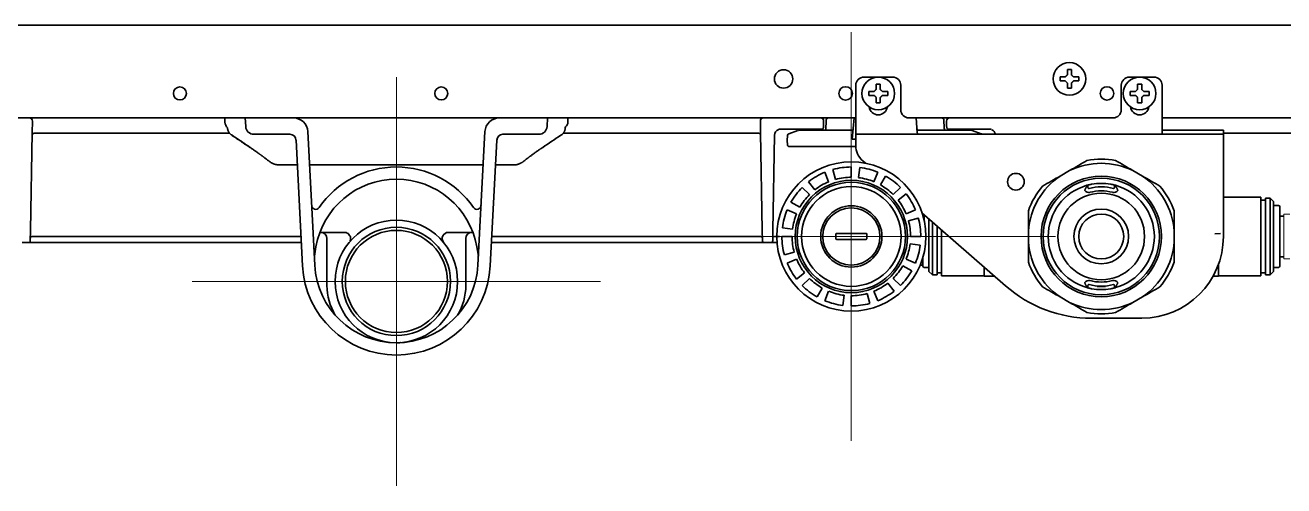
# Model space of a CAD drawing. Extents: x 6336 to 10269, y -393 to 3371.
# Drawn here: x 6621.7 to 6929.9, y 1281 to 1393.7 of the extents above; entities that cross this region are included whole.
import ezdxf

# ---------------------------------------------------------------- set-up
doc = ezdxf.new("R2010")
doc.units = 0
doc.header["$LTSCALE"] = 5
doc.layers.get('0').update_dxf_attribs({"linetype": 'CONTINUOUS', "lineweight": 0})
doc.layers.add('1', color=7, linetype='CONTINUOUS', true_color=0xffffff)

msp = doc.modelspace()

# ---------------------------------------------------------------- linework, layer by layer
at = {"color": 4}
for p, q in [((6823.97, 1392.03), (6823.97, 1292.03)), ((6773.97, 1342.03), (6873.97, 1342.03))]:
    msp.add_line(p, q, dxfattribs=at)
at = {"color": 6}
for p, q in [((6712.57, 1381.03), (6712.57, 1281.03)), ((6662.57, 1331.03), (6762.57, 1331.03))]:
    msp.add_line(p, q, dxfattribs=at)
for p, q in [((6929.87, 1347.53), (6931.37, 1347.53)), ((6929.87, 1347.53), (6929.87, 1336.53)), ((6929.87, 1336.53), (6931.37, 1336.53))]:
    msp.add_line(p, q)
at = {"layer": '1', "color": 7, "linetype": 'Continuous', "lineweight": 35}
for p, q in [((6371.87, 1393.73), (7053.27, 1393.73)), ((6834.07, 1381.03), (6827.07, 1381.03)), ((6876.87, 1382.88), (6877.37, 1382.88)), ((6877.37, 1382.88), (6877.87, 1382.88)), ((6898.07, 1381.03), (6892.07, 1381.03)), ((6825.07, 1379.03), (6825.07, 1369.03)), ((6830.07, 1379.33), (6830.57, 1379.33)), ((6830.57, 1379.33), (6831.07, 1379.33)), ((6836.07, 1373.03), (6836.07, 1379.03)), ((6877.37, 1378.28), (6876.87, 1378.28)), ((6877.87, 1378.28), (6877.37, 1378.28)), ((6890.07, 1379.03), (6890.07, 1373.03)), ((6894.07, 1379.33), (6894.57, 1379.33)), ((6894.57, 1379.33), (6895.07, 1379.33)), ((6900.07, 1369.03), (6900.07, 1379.03)), ((6830.57, 1374.73), (6830.07, 1374.73)), ((6831.07, 1374.73), (6830.57, 1374.73)), ((6894.57, 1374.73), (6894.07, 1374.73)), ((6895.07, 1374.73), (6894.57, 1374.73)), ((6339.57, 1371.03), (6825.07, 1371.03)), ((6623.44, 1370.26), (6623.39, 1367.45)), ((6670.57, 1370.03), (6670.57, 1371.03)), ((6675.57, 1371.03), (6675.68, 1368.92)), ((6749.46, 1368.92), (6749.57, 1371.03)), ((6753.91, 1368.58), (6754, 1368.85)), ((6754.57, 1371.03), (6754.57, 1370.03)), ((6801.7, 1370.26), (6801.75, 1367.45)), ((6817.81, 1370.54), (6817.72, 1368.03)), ((6824.18, 1365.81), (6824.64, 1371.03)), ((6825.07, 1369.03), (6825.07, 1367.03)), ((6888.07, 1371.03), (6838.07, 1371.03)), ((6839.81, 1371.03), (6840.13, 1367.43)), ((6846.71, 1368.51), (6846.63, 1370.54)), ((6900.06, 1371.03), (7085.57, 1371.03)), ((6900.07, 1369.03), (6900.07, 1367.03)), ((6622.97, 1343.46), (6623.39, 1367.45)), ((6623.88, 1367.28), (6626.4, 1367.28)), ((6626.4, 1367.28), (6671.73, 1367.28)), ((6672.32, 1366.78), (6672.32, 1366.79)), ((6677.68, 1367.03), (6680.68, 1367.03)), ((6680.68, 1367.03), (6686.49, 1367.03)), ((6687.99, 1365.6), (6689.6, 1334.82)), ((6690.88, 1367.71), (6692.6, 1334.98)), ((6732.55, 1334.98), (6734.26, 1367.71)), ((6735.54, 1334.82), (6737.15, 1365.6)), ((6738.65, 1367.03), (6744.46, 1367.03)), ((6744.46, 1367.03), (6747.47, 1367.03)), ((6798.75, 1367.28), (6753.41, 1367.28)), ((6801.26, 1367.28), (6798.75, 1367.28)), ((6802.17, 1343.46), (6801.75, 1367.45)), ((6805.18, 1366.8), (6804.77, 1343.46)), ((6806.68, 1368.28), (6812.36, 1368.28)), ((6808.33, 1366.74), (6808.22, 1365.53)), ((6808.31, 1364.48), (6808.22, 1365.53)), ((6808.67, 1367.17), (6810.91, 1367.92)), ((6816.22, 1368.03), (6811.55, 1368.03)), ((6812.36, 1368.28), (6813.95, 1368.28)), ((6813.95, 1368.28), (6816.72, 1368.28)), ((6824.37, 1368.03), (6816.22, 1368.03)), ((6816.27, 1368.03), (6816.28, 1368.28)), ((6824.18, 1365.81), (6825.07, 1365.81)), ((6825.07, 1366.03), (6825.07, 1367.03)), ((6825.07, 1367.03), (6900.07, 1367.03)), ((6825.07, 1364.29), (6825.07, 1366.03)), ((6848.22, 1368.03), (6840.53, 1368.03)), ((6847.73, 1368.28), (6850.5, 1368.28)), ((6848.16, 1368.28), (6848.17, 1368.03)), ((6852.9, 1368.03), (6848.22, 1368.03)), ((6850.5, 1368.28), (6852.09, 1368.28)), ((6852.09, 1368.28), (6857.76, 1368.28)), ((6853.53, 1367.92), (6855.78, 1367.17)), ((6913.07, 1368.03), (6900.07, 1368.03)), ((6913.07, 1367.03), (6900.07, 1367.03)), ((6913.07, 1368.03), (6915.07, 1368.03)), ((6915.07, 1367.03), (6913.07, 1367.03)), ((6915.07, 1367.03), (6915.07, 1368.03)), ((6960.61, 1367.28), (6915.07, 1367.28)), ((6915.07, 1366.03), (6915.07, 1367.03)), ((6915.07, 1366.03), (6915.07, 1342.03)), ((6676.74, 1363.82), (6676.74, 1363.83)), ((6808.81, 1364.03), (6816.22, 1364.03)), ((6816.22, 1364.03), (6825.08, 1364.03)), ((6741.73, 1359.57), (6741.75, 1359.57)), ((6826.78, 1360.53), (6827.46, 1359.94)), ((6817.47, 1357.73), (6818.42, 1355.42)), ((6820.12, 1356), (6819.45, 1358.41)), ((6823.97, 1356.53), (6823.97, 1359.03)), ((6825.76, 1356.42), (6826.07, 1358.9)), ((6830.48, 1357.73), (6829.52, 1355.42)), ((6831.13, 1354.64), (6832.36, 1356.81)), ((6877.41, 1358.15), (6875.09, 1356.82)), ((6895.26, 1356.82), (6892.94, 1358.15)), ((6811.95, 1354.05), (6813.72, 1352.28)), ((6815.06, 1353.46), (6813.52, 1355.44)), ((6835.99, 1354.05), (6834.23, 1352.28)), ((6881.92, 1354.35), (6881.92, 1353.99)), ((6888.42, 1353.99), (6888.42, 1354.35)), ((6811.36, 1349.18), (6809.19, 1350.42)), ((6835.41, 1350.94), (6837.38, 1352.48)), ((6924.27, 1351.68), (6915.07, 1351.68)), ((6924.27, 1351.68), (6924.27, 1332.38)), ((6925.37, 1350.93), (6924.27, 1350.93)), ((6925.37, 1351.43), (6925.37, 1332.63)), ((6926.52, 1351.43), (6925.37, 1351.43)), ((6926.52, 1351.43), (6926.52, 1332.63)), ((6927.37, 1350.58), (6926.52, 1351.43)), ((6927.37, 1350.58), (6927.37, 1333.48)), ((6808.27, 1348.53), (6810.58, 1347.58)), ((6839.68, 1348.53), (6837.37, 1347.58)), ((6841.27, 1347.85), (6861.72, 1329.95)), ((6841.47, 1347.2), (6841.47, 1347.67)), ((6841.77, 1346.05), (6841.77, 1347.41)), ((6928.57, 1349.58), (6927.37, 1349.58)), ((6928.87, 1334.78), (6928.87, 1349.28)), ((6929.87, 1347.03), (6928.87, 1347.03)), ((6809.58, 1343.81), (6807.1, 1344.12)), ((6837.95, 1345.88), (6840.36, 1346.55)), ((6842.97, 1346.36), (6842.97, 1342.03)), ((6843.82, 1345.61), (6843.82, 1342.03)), ((6844.97, 1344.61), (6844.97, 1342.03)), ((6622.93, 1341.02), (6622.97, 1343.46)), ((6623.34, 1342.03), (6689.23, 1342.03)), ((6623.36, 1342.03), (6623.36, 1342.03)), ((6693.84, 1343.03), (6699.84, 1343.03)), ((6695.57, 1341.53), (6695.57, 1330.03)), ((6725.3, 1343.03), (6731.31, 1343.03)), ((6729.57, 1330.03), (6729.57, 1341.53)), ((6801.8, 1342.03), (6735.92, 1342.03)), ((6801.79, 1342.03), (6801.79, 1342.03)), ((6802.21, 1341.02), (6802.17, 1343.46)), ((6804.77, 1343.46), (6804.73, 1341.02)), ((6806.38, 1342.03), (6805.14, 1342.03)), ((6809.47, 1342.03), (6806.97, 1342.03)), ((6820.15, 1342.58), (6820.15, 1342.03)), ((6820.15, 1342.03), (6820.15, 1341.48)), ((6820.44, 1342.78), (6821.4, 1342.78)), ((6821.4, 1341.28), (6820.44, 1341.28)), ((6821.4, 1342.78), (6822.14, 1342.78)), ((6822.14, 1341.28), (6821.4, 1341.28)), ((6825.8, 1342.78), (6822.14, 1342.78)), ((6822.14, 1341.28), (6825.8, 1341.28)), ((6825.8, 1342.78), (6826.54, 1342.78)), ((6826.54, 1341.28), (6825.8, 1341.28)), ((6826.54, 1342.78), (6827.5, 1342.78)), ((6827.5, 1341.28), (6826.54, 1341.28)), ((6827.79, 1342.03), (6827.8, 1342.58)), ((6827.8, 1341.48), (6827.79, 1342.03)), ((6838.47, 1342.03), (6840.97, 1342.03)), ((6842.97, 1342.03), (6842.97, 1333.48)), ((6843.82, 1342.03), (6843.82, 1332.63)), ((6844.97, 1342.03), (6844.97, 1332.63)), ((6846.07, 1343.65), (6846.07, 1342.03)), ((6846.07, 1342.03), (6846.07, 1332.38)), ((6867.32, 1343.36), (6867.32, 1340.69)), ((6903.02, 1340.69), (6903.02, 1343.36)), ((6912.96, 1342.69), (6914.37, 1342.74)), ((6622.43, 1340.53), (6620.91, 1340.53)), ((6624.03, 1340.53), (6622.43, 1340.53)), ((6689.3, 1340.53), (6624.03, 1340.53)), ((6692.88, 1339.5), (6692.48, 1337.25)), ((6732.66, 1337.25), (6732.27, 1339.5)), ((6735.84, 1340.53), (6801.12, 1340.53)), ((6801.12, 1340.53), (6802.71, 1340.53)), ((6802.71, 1340.53), (6804.23, 1340.53)), ((6804.23, 1340.53), (6805.63, 1340.53)), ((6810, 1338.17), (6807.59, 1337.5)), ((6838.36, 1340.24), (6840.84, 1339.93)), ((6808.27, 1335.52), (6810.58, 1336.48)), ((6836.58, 1334.87), (6838.76, 1333.64)), ((6839.68, 1335.52), (6837.37, 1336.48)), ((6840.83, 1335.03), (6841.47, 1335.03)), ((6841.47, 1334.78), (6841.47, 1336.85)), ((6856.47, 1334.54), (6856.47, 1332.28)), ((6913.87, 1332.28), (6913.87, 1335.2)), ((6928.87, 1337.03), (6929.87, 1337.03)), ((6812.54, 1333.11), (6810.56, 1331.58)), ((6811.95, 1330.01), (6813.72, 1331.77)), ((6835.99, 1330.01), (6834.23, 1331.77)), ((6841.77, 1334.48), (6842.97, 1334.48)), ((6842.97, 1333.48), (6843.82, 1332.63)), ((6843.82, 1332.63), (6844.97, 1332.63)), ((6844.97, 1333.13), (6846.07, 1333.13)), ((6846.07, 1332.38), (6856.47, 1332.38)), ((6857, 1332.28), (6859.06, 1332.28)), ((6912.54, 1332.28), (6913.35, 1332.28)), ((6913.87, 1332.38), (6924.27, 1332.38)), ((6924.27, 1333.13), (6925.37, 1333.13)), ((6925.37, 1332.63), (6926.52, 1332.63)), ((6926.52, 1332.63), (6927.37, 1333.48)), ((6927.37, 1334.48), (6928.57, 1334.48)), ((6813.02, 1329.03), (6813.05, 1329.03)), ((6813.05, 1329.03), (6813.05, 1329)), ((6816.82, 1329.41), (6815.58, 1327.24)), ((6817.47, 1326.32), (6818.42, 1328.63)), ((6830.48, 1326.32), (6829.52, 1328.63)), ((6832.89, 1330.59), (6834.42, 1328.62)), ((6881.92, 1330.06), (6881.92, 1329.7)), ((6884.17, 1329.92), (6884.17, 1329.83)), ((6886.17, 1329.83), (6884.17, 1329.83)), ((6886.17, 1329.92), (6886.17, 1329.83)), ((6888.42, 1329.7), (6888.42, 1330.06)), ((6822.19, 1327.64), (6821.88, 1325.16)), ((6823.97, 1327.53), (6823.97, 1325.03)), ((6827.83, 1328.05), (6828.5, 1325.64)), ((6875.09, 1327.24), (6877.41, 1325.9)), ((6892.94, 1325.9), (6895.26, 1327.24)), ((6895.07, 1322.03), (6882.8, 1322.03))]:
    msp.add_line(p, q, dxfattribs=at)
for centre, radius in [((6877.37, 1380.58), 4), ((6807.37, 1380.58), 2.25), ((6830.57, 1377.03), 4), ((6894.57, 1377.03), 4), ((6659.57, 1377.03), 1.6), ((6723.57, 1377.03), 1.6), ((6822.57, 1377.03), 1.65), ((6886.57, 1377.03), 1.65), ((6823.97, 1342.03), 18.25), ((6864.27, 1355.43), 2.05), ((6885.17, 1342.03), 14.75), ((6885.17, 1342.03), 14.25), ((6823.97, 1342.03), 13.75), ((6823.97, 1342.03), 13.25), ((6823.97, 1342.03), 12.2), ((6885.17, 1342.03), 10.6), ((6823.97, 1342.03), 7.5), ((6885.17, 1342.03), 6.7), ((6885.17, 1342.03), 5.5), ((6712.57, 1331.03), 15), ((6712.57, 1331.03), 13.25), ((6712.57, 1331.03), 12.5)]:
    msp.add_circle(centre, radius, dxfattribs=at)
for centre, radius, start, end in [((6827.07, 1379.03), 2, 90, 180), ((6834.07, 1379.03), 2, 0, 90), ((6892.07, 1379.03), 2, 90, 180), ((6898.07, 1379.03), 2, 0, 90), ((6830.57, 1374.03), 2.25, 188.252, 351.7481), ((6838.07, 1373.03), 2, 180, 270), ((6888.07, 1373.03), 2, 270, 0), ((6894.57, 1374.03), 2.25, 188.252, 351.7481), ((6622.69, 1370.28), 0.75, 359, 90), ((6672.9, 1370.22), 2.34, 184.6952, 224.4253), ((6677.68, 1369.03), 2, 183, 270), ((6687.39, 1367.53), 3.5, 3, 90), ((6737.76, 1367.53), 3.5, 90, 177), ((6747.47, 1369.03), 2, 270, 357), ((6753.07, 1370.03), 1.5, 308.1993, 0), ((6802.45, 1370.28), 0.75, 90, 181), ((6816.86, 1370.53), 0.5, 90, 113.4191), ((6818.31, 1370.53), 0.5, 90, 178), ((6840.53, 1368.53), 0.5, 185, 270), ((6846.14, 1370.53), 0.5, 2, 90), ((6847.21, 1368.53), 0.5, 182, 270), ((6623.88, 1366.78), 0.5, 90, 179), ((6686.49, 1365.53), 1.5, 3, 90), ((6738.65, 1365.53), 1.5, 90, 177), ((6801.26, 1366.78), 0.5, 1, 90), ((6806.68, 1366.78), 1.5, 113.242, 179), ((6806.68, 1366.78), 1.5, 90, 111.7721), ((6808.83, 1366.7), 0.5, 108.4349, 175), ((6811.55, 1366.03), 2, 90, 108.4349), ((6852.9, 1366.03), 2, 71.5651, 90), ((6855.62, 1366.7), 0.5, 40.6157, 71.5651), ((6857.76, 1366.78), 1.5, 68.2279, 90), ((6857.76, 1366.78), 1.5, 9.5941, 66.758), ((6808.81, 1364.53), 0.5, 185, 270), ((6830.07, 1364.29), 5, 180, 228.8052), ((6885.17, 1342.03), 17.9, 64.2835, 115.7165), ((6885.17, 1342.03), 18.92, 79.3395, 100.6605), ((6712.57, 1336.03), 23, 34.6585, 145.3415), ((6823.97, 1342.03), 17, 112.5, 127.9286), ((6823.97, 1342.03), 17, 90, 105.4286), ((6823.97, 1342.03), 14.5, 90, 105.4286), ((6823.97, 1342.03), 14.5, 67.5, 82.9286), ((6823.97, 1342.03), 17, 67.5, 82.9286), ((6823.97, 1342.03), 17, 45, 60.4286), ((6885.17, 1342.03), 17.9, 124.2835, 175.7165), ((6885.17, 1342.03), 17.9, 4.2835, 55.7165), ((6712.57, 1336.03), 20, 10, 170), ((6823.97, 1342.03), 17, 135, 150.4286), ((6823.97, 1342.03), 14.5, 112.5, 127.9286), ((6823.97, 1342.03), 14.5, 45, 60.4286), ((6885.17, 1342.03), 18.92, 139.3395, 160.6605), ((6885.17, 1342.03), 13, 105.6364, 254.3636), ((6882.12, 1353.99), 1.2, 213.9374, 284.2979), ((6882.12, 1353.99), 0.2, 180, 284.2979), ((6885.17, 1342.03), 12.15, 75.7021, 104.2979), ((6885.17, 1342.03), 11.15, 75.7021, 104.2979), ((6885.17, 1342.03), 13, 79.8759, 100.1241), ((6888.22, 1353.99), 1.2, 255.7021, 326.0616), ((6888.22, 1353.99), 0.2, 255.7021, 0), ((6885.17, 1342.03), 13, 285.6364, 74.3636), ((6885.17, 1342.03), 18.92, 19.3395, 40.6605), ((6823.97, 1342.03), 14.5, 135, 150.4286), ((6823.97, 1342.03), 14.5, 22.5, 37.9286), ((6823.97, 1342.03), 17, 22.5, 37.9286), ((6692.83, 1349.67), 1, 183, 325.3415), ((6732.31, 1349.67), 1, 214.6585, 357), ((6823.97, 1342.03), 17, 157.5, 172.9286), ((6823.97, 1342.03), 14.5, 157.5, 172.9286), ((6823.97, 1342.03), 7, 90, 180), ((6823.97, 1342.03), 7, 90, 180), ((6823.97, 1342.03), 7, 0, 90), ((6928.57, 1349.28), 0.3, 0, 90), ((6823.97, 1342.03), 14.5, 0, 15.4286), ((6823.97, 1342.03), 17, 0, 15.4286), ((6622.43, 1341.03), 0.5, 270, 359), ((6623.34, 1341.63), 0.4, 90, 179.0001), ((6694.07, 1341.53), 1.5, 0, 90), ((6725.3, 1341.53), 1.5, 90, 219.5212), ((6731.07, 1341.53), 1.5, 90, 180), ((6801.8, 1341.63), 0.4, 0.9999, 90), ((6802.71, 1341.03), 0.5, 181, 270), ((6804.23, 1341.03), 0.5, 270, 359), ((6805.14, 1341.63), 0.4, 89.9999, 178.9999), ((6823.97, 1342.03), 17, 180, 195.4286), ((6823.97, 1342.03), 14.5, 180, 195.4286), ((6823.97, 1342.03), 7, 180, 0), ((6885.17, 1342.03), 17.9, 184.2835, 235.7165), ((6895.07, 1342.03), 20, 270, 0), ((6885.17, 1342.03), 17.9, 304.2835, 355.7165), ((6823.97, 1342.03), 14.5, 337.5, 352.9286), ((6823.97, 1342.03), 17, 337.5, 352.9286), ((6712.57, 1336.03), 23, 183, 357), ((6712.57, 1336.03), 20, 183, 357), ((6823.97, 1342.03), 17, 202.5, 217.9286), ((6823.97, 1342.03), 14.5, 202.5, 217.9286), ((6823.97, 1342.03), 14.5, 315, 330.4286), ((6841.77, 1334.78), 0.3, 180, 270), ((6885.17, 1342.03), 18.92, 199.3395, 220.6605), ((6885.17, 1342.03), 18.92, 319.3395, 340.6605), ((6928.57, 1334.78), 0.3, 270, 0), ((6823.97, 1342.03), 14.5, 225, 240.4286), ((6823.97, 1342.03), 17, 315, 330.4286), ((6709.57, 1330.03), 14, 180, 211.2694), ((6715.57, 1330.03), 14, 328.7306, 0), ((6823.97, 1342.03), 17, 225, 240.4286), ((6823.97, 1342.03), 14.5, 247.5, 262.9286), ((6823.97, 1342.03), 14.5, 292.5, 307.9286), ((6823.97, 1342.03), 17, 292.5, 307.9286), ((6882.8, 1354.03), 32, 228.8052, 270), ((6882.12, 1330.06), 1.2, 75.7023, 146.06), ((6882.12, 1330.06), 0.2, 75.7021, 180), ((6885.17, 1342.03), 12.15, 255.7021, 284.2979), ((6885.17, 1342.03), 11.15, 255.7021, 284.2979), ((6885.17, 1342.03), 13, 259.8759, 280.1241), ((6888.22, 1330.06), 1.2, 33.9384, 104.2979), ((6888.22, 1330.06), 0.2, 0, 104.2979), ((6823.97, 1342.03), 17, 247.5, 262.9286), ((6823.97, 1342.03), 14.5, 270, 285.4286), ((6823.97, 1342.03), 17, 270, 285.4286), ((6885.17, 1342.03), 17.9, 244.2835, 295.7165), ((6885.17, 1342.03), 18.92, 259.3395, 280.6605)]:
    msp.add_arc(centre, radius, start, end, dxfattribs=at)
at = {"layer": '1', "color": 7, "linetype": 'Continuous', "lineweight": 35, "extrusion": (0, 0, -1)}
for centre, major_axis, start_param, end_param in [((6816.42, 1370.28), (0, 0.75), 6.283053, 7.882605), ((6816.72, 1368.68), (0, 0.4), 1.601705, 3.141909), ((6848.03, 1370.28), (0, -0.75), 1.546867, 3.141724), ((6847.72, 1368.68), (0, -0.4), 6.282869, 7.83234)]:
    msp.add_ellipse(centre, major_axis=major_axis, ratio=1, start_param=start_param, end_param=end_param, dxfattribs=at)
at = {"layer": '1', "color": 7, "linetype": 'Continuous', "lineweight": 35}
for centre, major_axis, start_param, end_param in [((6820.44, 1342.58), (-0.296, 0.003), 4.728153, 6.29895), ((6820.44, 1341.48), (0.296, 0.003), 3.125828, 4.696625), ((6827.5, 1342.58), (0.296, 0.003), 6.267421, 7.838217), ((6827.5, 1341.48), (-0.296, 0.003), 1.586561, 3.157357)]:
    msp.add_ellipse(centre, major_axis=major_axis, ratio=0.67619, start_param=start_param, end_param=end_param, dxfattribs=at)
for points, degree in [([(6875.07, 1380.08), (6875.07, 1380.24), (6875.07, 1380.58), (6875.07, 1380.91), (6875.07, 1381.08)], 3), ([(6876.37, 1381.08), (6876.4, 1381.1), (6876.45, 1381.15), (6876.52, 1381.23), (6876.6, 1381.3), (6876.67, 1381.37), (6876.74, 1381.44), (6876.8, 1381.51), (6876.85, 1381.55), (6876.87, 1381.58)], 3), ([(6876.87, 1381.58), (6876.87, 1381.63), (6876.87, 1381.74), (6876.87, 1381.9), (6876.87, 1382.06), (6876.87, 1382.21), (6876.87, 1382.37), (6876.87, 1382.52), (6876.87, 1382.69), (6876.87, 1382.81), (6876.87, 1382.88)], 3), ([(6877.87, 1381.58), (6877.9, 1381.55), (6877.94, 1381.5), (6878.02, 1381.43), (6878.09, 1381.36), (6878.16, 1381.29), (6878.23, 1381.22), (6878.3, 1381.15), (6878.35, 1381.1), (6878.37, 1381.08)], 3), ([(6878.37, 1381.08), (6878.43, 1381.08), (6878.54, 1381.08), (6878.7, 1381.08), (6878.86, 1381.08), (6879.01, 1381.08), (6879.16, 1381.08), (6879.32, 1381.08), (6879.49, 1381.08), (6879.61, 1381.08), (6879.67, 1381.08)], 3), ([(6879.67, 1381.08), (6879.67, 1380.91), (6879.67, 1380.58), (6879.67, 1380.24), (6879.67, 1380.08)], 3), ([(6829.57, 1377.53), (6829.6, 1377.55), (6829.65, 1377.6), (6829.72, 1377.68), (6829.8, 1377.75), (6829.87, 1377.82), (6829.93, 1377.89), (6830, 1377.96), (6830.05, 1378), (6830.07, 1378.03)], 3), ([(6830.07, 1378.03), (6830.07, 1378.08), (6830.07, 1378.19), (6830.07, 1378.35), (6830.07, 1378.51), (6830.07, 1378.66), (6830.07, 1378.82), (6830.07, 1378.97), (6830.07, 1379.14), (6830.07, 1379.26), (6830.07, 1379.33)], 3), ([(6831.07, 1378.03), (6831.1, 1378), (6831.14, 1377.95), (6831.22, 1377.88), (6831.29, 1377.81), (6831.36, 1377.74), (6831.43, 1377.67), (6831.5, 1377.6), (6831.55, 1377.55), (6831.57, 1377.53)], 3), ([(6876.37, 1380.08), (6876.32, 1380.08), (6876.21, 1380.08), (6876.05, 1380.08), (6875.89, 1380.08), (6875.73, 1380.08), (6875.58, 1380.08), (6875.43, 1380.08), (6875.26, 1380.08), (6875.14, 1380.08), (6875.07, 1380.08)], 3), ([(6876.87, 1379.58), (6876.85, 1379.6), (6876.8, 1379.65), (6876.73, 1379.72), (6876.66, 1379.79), (6876.59, 1379.86), (6876.52, 1379.93), (6876.44, 1380), (6876.4, 1380.05), (6876.37, 1380.08)], 3), ([(6878.37, 1380.08), (6878.35, 1380.05), (6878.3, 1380), (6878.22, 1379.93), (6878.15, 1379.85), (6878.08, 1379.78), (6878.01, 1379.71), (6877.94, 1379.65), (6877.9, 1379.6), (6877.87, 1379.58)], 3), ([(6877.87, 1379.58), (6877.87, 1379.52), (6877.87, 1379.41), (6877.87, 1379.25), (6877.87, 1379.09), (6877.87, 1378.94), (6877.87, 1378.79), (6877.87, 1378.63), (6877.87, 1378.46), (6877.87, 1378.34), (6877.87, 1378.28)], 3), ([(6893.57, 1377.53), (6893.6, 1377.55), (6893.65, 1377.6), (6893.72, 1377.68), (6893.8, 1377.75), (6893.87, 1377.82), (6893.93, 1377.89), (6894, 1377.96), (6894.05, 1378), (6894.07, 1378.03)], 3), ([(6894.07, 1378.03), (6894.07, 1378.08), (6894.07, 1378.19), (6894.07, 1378.35), (6894.07, 1378.51), (6894.07, 1378.66), (6894.07, 1378.82), (6894.07, 1378.97), (6894.07, 1379.14), (6894.07, 1379.26), (6894.07, 1379.33)], 3), ([(6895.07, 1378.03), (6895.1, 1378), (6895.14, 1377.95), (6895.22, 1377.88), (6895.29, 1377.81), (6895.36, 1377.74), (6895.43, 1377.67), (6895.5, 1377.6), (6895.55, 1377.55), (6895.57, 1377.53)], 3), ([(6828.27, 1376.53), (6828.27, 1376.69), (6828.27, 1377.03), (6828.27, 1377.36), (6828.27, 1377.53)], 3), ([(6829.57, 1376.53), (6829.52, 1376.53), (6829.41, 1376.53), (6829.25, 1376.53), (6829.09, 1376.53), (6828.93, 1376.53), (6828.78, 1376.53), (6828.63, 1376.53), (6828.46, 1376.53), (6828.34, 1376.53), (6828.27, 1376.53)], 3), ([(6830.07, 1376.03), (6830.05, 1376.05), (6830, 1376.1), (6829.93, 1376.17), (6829.86, 1376.24), (6829.79, 1376.31), (6829.72, 1376.38), (6829.64, 1376.45), (6829.6, 1376.5), (6829.57, 1376.53)], 3), ([(6831.57, 1376.53), (6831.55, 1376.5), (6831.5, 1376.45), (6831.42, 1376.38), (6831.35, 1376.3), (6831.28, 1376.23), (6831.21, 1376.16), (6831.14, 1376.1), (6831.1, 1376.05), (6831.07, 1376.03)], 3), ([(6831.07, 1376.03), (6831.07, 1375.97), (6831.07, 1375.86), (6831.07, 1375.7), (6831.07, 1375.54), (6831.07, 1375.39), (6831.07, 1375.24), (6831.07, 1375.08), (6831.07, 1374.91), (6831.07, 1374.79), (6831.07, 1374.73)], 3), ([(6831.57, 1377.53), (6831.63, 1377.53), (6831.74, 1377.53), (6831.9, 1377.53), (6832.06, 1377.53), (6832.21, 1377.53), (6832.36, 1377.53), (6832.52, 1377.53), (6832.69, 1377.53), (6832.81, 1377.53), (6832.87, 1377.53)], 3), ([(6832.87, 1377.53), (6832.87, 1377.36), (6832.87, 1377.03), (6832.87, 1376.69), (6832.87, 1376.53)], 3), ([(6892.27, 1376.53), (6892.27, 1376.69), (6892.27, 1377.03), (6892.27, 1377.36), (6892.27, 1377.53)], 3), ([(6893.57, 1376.53), (6893.52, 1376.53), (6893.41, 1376.53), (6893.25, 1376.53), (6893.09, 1376.53), (6892.93, 1376.53), (6892.78, 1376.53), (6892.63, 1376.53), (6892.46, 1376.53), (6892.34, 1376.53), (6892.27, 1376.53)], 3), ([(6894.07, 1376.03), (6894.05, 1376.05), (6894, 1376.1), (6893.93, 1376.17), (6893.86, 1376.24), (6893.79, 1376.31), (6893.72, 1376.38), (6893.64, 1376.45), (6893.6, 1376.5), (6893.57, 1376.53)], 3), ([(6895.57, 1376.53), (6895.55, 1376.5), (6895.5, 1376.45), (6895.42, 1376.38), (6895.35, 1376.3), (6895.28, 1376.23), (6895.21, 1376.16), (6895.14, 1376.1), (6895.1, 1376.05), (6895.07, 1376.03)], 3), ([(6895.07, 1376.03), (6895.07, 1375.97), (6895.07, 1375.86), (6895.07, 1375.7), (6895.07, 1375.54), (6895.07, 1375.39), (6895.07, 1375.24), (6895.07, 1375.08), (6895.07, 1374.91), (6895.07, 1374.79), (6895.07, 1374.73)], 3), ([(6895.57, 1377.53), (6895.63, 1377.53), (6895.74, 1377.53), (6895.9, 1377.53), (6896.06, 1377.53), (6896.21, 1377.53), (6896.36, 1377.53), (6896.52, 1377.53), (6896.69, 1377.53), (6896.81, 1377.53), (6896.87, 1377.53)], 3), ([(6896.87, 1377.53), (6896.87, 1377.36), (6896.87, 1377.03), (6896.87, 1376.69), (6896.87, 1376.53)], 3), ([(6817.17, 1370.26), (6817.12, 1368.67)], 1), ([(6847.32, 1368.67), (6847.28, 1370.26)], 1), ([(6672.11, 1366.93), (6672.18, 1366.88), (6672.25, 1366.84), (6672.32, 1366.79)], 3), ([(6672.32, 1366.79), (6673.8, 1365.8), (6675.27, 1364.82), (6676.74, 1363.83)], 3), ([(6672.32, 1366.78), (6674.53, 1365.3), (6676.74, 1363.82)], 2), ([(6748.4, 1363.83), (6749.88, 1364.82), (6751.35, 1365.8), (6752.82, 1366.79)], 3), ([(6752.82, 1366.79), (6752.89, 1366.84), (6752.97, 1366.88), (6753.04, 1366.93)], 3), ([(6806.07, 1368.14), (6806.1, 1368.16), (6806.13, 1368.17), (6806.16, 1368.18)], 3), ([(6888.42, 1354.35), (6888.42, 1354.37), (6888.43, 1354.41), (6888.45, 1354.47), (6888.48, 1354.5), (6888.5, 1354.51)], 3), ([(6888.5, 1354.51), (6888.52, 1354.53), (6888.56, 1354.55), (6888.62, 1354.56), (6888.66, 1354.55), (6888.68, 1354.55)], 3), ([(6889.22, 1330.73), (6889.19, 1330.64), (6889.13, 1330.47), (6889.02, 1330.25), (6888.94, 1330.12), (6888.89, 1330.06)], 3)]:
    msp.add_open_spline(points, degree=degree, dxfattribs=at)
for points, knots in [([(6875.07, 1381.08), (6875.28, 1381.08), (6875.49, 1381.08), (6875.81, 1381.08), (6875.92, 1381.08), (6876.14, 1381.08), (6876.26, 1381.08), (6876.37, 1381.08)], [0, 0, 0, 0, 0.5, 0.5, 0.75, 0.75, 1, 1, 1, 1]), ([(6877.87, 1382.88), (6877.87, 1382.67), (6877.87, 1382.46), (6877.87, 1382.14), (6877.87, 1382.03), (6877.87, 1381.8), (6877.87, 1381.69), (6877.87, 1381.58)], [0, 0, 0, 0, 0.5, 0.5, 0.75, 0.75, 1, 1, 1, 1]), ([(6831.07, 1379.33), (6831.07, 1379.12), (6831.07, 1378.91), (6831.07, 1378.59), (6831.07, 1378.48), (6831.07, 1378.25), (6831.07, 1378.14), (6831.07, 1378.03)], [0, 0, 0, 0, 0.5, 0.5, 0.75, 0.75, 1, 1, 1, 1]), ([(6876.87, 1378.28), (6876.87, 1378.48), (6876.87, 1378.69), (6876.87, 1379.01), (6876.87, 1379.12), (6876.87, 1379.35), (6876.87, 1379.46), (6876.87, 1379.58)], [0, 0, 0, 0, 0.5, 0.5, 0.75, 0.75, 1, 1, 1, 1]), ([(6879.67, 1380.08), (6879.47, 1380.08), (6879.26, 1380.08), (6878.94, 1380.08), (6878.83, 1380.08), (6878.6, 1380.08), (6878.49, 1380.08), (6878.37, 1380.08)], [0, 0, 0, 0, 0.5, 0.5, 0.75, 0.75, 1, 1, 1, 1]), ([(6895.07, 1379.33), (6895.07, 1379.12), (6895.07, 1378.91), (6895.07, 1378.59), (6895.07, 1378.48), (6895.07, 1378.25), (6895.07, 1378.14), (6895.07, 1378.03)], [0, 0, 0, 0, 0.5, 0.5, 0.75, 0.75, 1, 1, 1, 1]), ([(6828.27, 1377.53), (6828.48, 1377.53), (6828.69, 1377.53), (6829.01, 1377.53), (6829.12, 1377.53), (6829.34, 1377.53), (6829.46, 1377.53), (6829.57, 1377.53)], [0, 0, 0, 0, 0.5, 0.5, 0.75, 0.75, 1, 1, 1, 1]), ([(6830.07, 1374.73), (6830.07, 1374.93), (6830.07, 1375.14), (6830.07, 1375.46), (6830.07, 1375.57), (6830.07, 1375.8), (6830.07, 1375.91), (6830.07, 1376.03)], [0, 0, 0, 0, 0.5, 0.5, 0.75, 0.75, 1, 1, 1, 1]), ([(6832.87, 1376.53), (6832.67, 1376.53), (6832.46, 1376.53), (6832.14, 1376.53), (6832.03, 1376.53), (6831.8, 1376.53), (6831.69, 1376.53), (6831.57, 1376.53)], [0, 0, 0, 0, 0.5, 0.5, 0.75, 0.75, 1, 1, 1, 1]), ([(6892.27, 1377.53), (6892.48, 1377.53), (6892.69, 1377.53), (6893.01, 1377.53), (6893.12, 1377.53), (6893.34, 1377.53), (6893.46, 1377.53), (6893.57, 1377.53)], [0, 0, 0, 0, 0.5, 0.5, 0.75, 0.75, 1, 1, 1, 1]), ([(6894.07, 1374.73), (6894.07, 1374.93), (6894.07, 1375.14), (6894.07, 1375.46), (6894.07, 1375.57), (6894.07, 1375.8), (6894.07, 1375.91), (6894.07, 1376.03)], [0, 0, 0, 0, 0.5, 0.5, 0.75, 0.75, 1, 1, 1, 1]), ([(6896.87, 1376.53), (6896.67, 1376.53), (6896.46, 1376.53), (6896.14, 1376.53), (6896.03, 1376.53), (6895.8, 1376.53), (6895.69, 1376.53), (6895.57, 1376.53)], [0, 0, 0, 0, 0.5, 0.5, 0.75, 0.75, 1, 1, 1, 1]), ([(6671.23, 1368.58), (6671.24, 1368.5), (6671.25, 1368.34), (6671.28, 1368.18), (6671.3, 1368.08), (6671.31, 1368.06), (6671.32, 1368.02), (6671.34, 1367.96), (6671.36, 1367.9), (6671.4, 1367.79), (6671.44, 1367.72), (6671.51, 1367.58), (6671.55, 1367.51), (6671.62, 1367.41), (6671.65, 1367.37), (6671.7, 1367.31), (6671.72, 1367.28), (6671.8, 1367.19), (6671.86, 1367.13), (6671.95, 1367.05), (6671.98, 1367.03), (6672.04, 1366.98), (6672.08, 1366.95), (6672.11, 1366.93)], [0, 0, 0, 0, 0.125, 0.25, 0.25, 0.28125, 0.28125, 0.3125, 0.375, 0.375, 0.5, 0.5, 0.625, 0.625, 0.6875, 0.6875, 0.75, 0.75, 0.875, 0.875, 0.9375, 0.9375, 1, 1, 1, 1]), ([(6753.04, 1366.93), (6753.1, 1366.97), (6753.23, 1367.07), (6753.34, 1367.19), (6753.42, 1367.28), (6753.45, 1367.31), (6753.5, 1367.38), (6753.52, 1367.41), (6753.59, 1367.51), (6753.68, 1367.64), (6753.74, 1367.79), (6753.78, 1367.89), (6753.79, 1367.91), (6753.8, 1367.95), (6753.82, 1368), (6753.84, 1368.06), (6753.87, 1368.18), (6753.88, 1368.26), (6753.9, 1368.42), (6753.91, 1368.5), (6753.91, 1368.58)], [0, 0, 0, 0, 0.125, 0.25, 0.25, 0.3125, 0.3125, 0.375, 0.375, 0.5, 0.625, 0.625, 0.65625, 0.65625, 0.6875, 0.75, 0.75, 0.875, 0.875, 1, 1, 1, 1]), ([(6840.13, 1367.43), (6840.13, 1367.37), (6840.14, 1367.31), (6840.17, 1367.22), (6840.18, 1367.19), (6840.2, 1367.13), (6840.21, 1367.1), (6840.23, 1367.06), (6840.24, 1367.04), (6840.25, 1367.03)], [0, 0, 0, 0, 0.25, 0.25, 0.375, 0.375, 0.5, 0.5, 0.5674238, 0.5674238, 0.5674238, 0.5674238]), ([(6676.74, 1363.83), (6676.97, 1363.67), (6677.2, 1363.52), (6677.65, 1363.21), (6677.87, 1363.06), (6678.31, 1362.75), (6678.53, 1362.6), (6678.85, 1362.37), (6678.95, 1362.29), (6679.11, 1362.17), (6679.16, 1362.14), (6679.27, 1362.06), (6679.32, 1362.02), (6679.57, 1361.83), (6679.77, 1361.69), (6680.01, 1361.51), (6680.06, 1361.47), (6680.16, 1361.4), (6680.3, 1361.29), (6680.44, 1361.19), (6680.7, 1360.98), (6680.87, 1360.85), (6681.11, 1360.67), (6681.19, 1360.61), (6681.3, 1360.52), (6681.34, 1360.49), (6681.4, 1360.45), (6681.42, 1360.43), (6681.46, 1360.4), (6681.47, 1360.39), (6681.48, 1360.38), (6681.48, 1360.38), (6681.48, 1360.38), (6681.49, 1360.38), (6681.49, 1360.38)], [0, 0, 0, 0, 0.125, 0.125, 0.25, 0.25, 0.375, 0.375, 0.4375, 0.4375, 0.46875, 0.46875, 0.5, 0.5, 0.625, 0.625, 0.65625, 0.65625, 0.6875, 0.75, 0.75, 0.875, 0.875, 0.9375, 0.9375, 0.96875, 0.96875, 0.984375, 0.992188, 0.996094, 0.998047, 0.999023, 0.999023, 1, 1, 1, 1]), ([(6743.66, 1360.38), (6743.66, 1360.38), (6743.66, 1360.38), (6743.67, 1360.38), (6743.67, 1360.39), (6743.69, 1360.4), (6743.7, 1360.41), (6743.73, 1360.43), (6743.75, 1360.45), (6743.8, 1360.49), (6743.84, 1360.52), (6743.95, 1360.61), (6744.03, 1360.67), (6744.27, 1360.85), (6744.44, 1360.98), (6744.71, 1361.18), (6744.8, 1361.25), (6744.94, 1361.36), (6744.98, 1361.39), (6745.08, 1361.47), (6745.13, 1361.5), (6745.37, 1361.68), (6745.57, 1361.83), (6745.88, 1362.06), (6745.98, 1362.13), (6746.19, 1362.29), (6746.29, 1362.36), (6746.61, 1362.59), (6747.04, 1362.9), (6747.49, 1363.21), (6747.77, 1363.4), (6747.83, 1363.44), (6747.94, 1363.52), (6748, 1363.56), (6748.17, 1363.67), (6748.29, 1363.75), (6748.4, 1363.83)], [0, 0, 0, 0, 0.001953, 0.001953, 0.003906, 0.007813, 0.015625, 0.015625, 0.03125, 0.03125, 0.0625, 0.0625, 0.125, 0.125, 0.25, 0.25, 0.3125, 0.3125, 0.34375, 0.34375, 0.375, 0.375, 0.5, 0.5, 0.5625, 0.5625, 0.625, 0.625, 0.75, 0.875, 0.875, 0.90625, 0.90625, 0.9375, 0.9375, 1, 1, 1, 1]), ([(6682.09, 1360), (6682.08, 1360), (6682.07, 1360), (6682.04, 1360.02), (6682.02, 1360.03), (6681.97, 1360.06), (6681.9, 1360.1), (6681.83, 1360.14), (6681.73, 1360.2), (6681.68, 1360.24), (6681.59, 1360.3), (6681.54, 1360.34), (6681.49, 1360.38)], [0, 0, 0, 0, 0.046022, 0.046022, 0.165269, 0.165269, 0.284516, 0.523011, 0.523011, 0.761505, 0.761505, 1, 1, 1, 1]), ([(6681.49, 1360.38), (6681.59, 1360.3), (6681.68, 1360.24), (6681.88, 1360.11), (6681.97, 1360.06), (6682.15, 1359.96), (6682.23, 1359.92), (6682.34, 1359.88), (6682.36, 1359.87), (6682.4, 1359.85), (6682.46, 1359.82), (6682.51, 1359.8), (6682.62, 1359.76), (6682.68, 1359.74), (6682.79, 1359.7), (6682.84, 1359.69), (6682.89, 1359.68), (6682.9, 1359.67), (6682.91, 1359.67), (6682.94, 1359.66), (6682.96, 1359.66), (6682.97, 1359.65), (6682.97, 1359.65), (6682.98, 1359.65), (6682.99, 1359.65), (6682.99, 1359.65), (6682.99, 1359.65), (6682.99, 1359.65), (6683, 1359.65), (6683, 1359.65), (6683, 1359.65), (6683, 1359.65)], [0, 0, 0, 0, 0.125145, 0.125145, 0.25029, 0.25029, 0.375436, 0.375436, 0.406722, 0.406722, 0.438008, 0.500581, 0.500581, 0.625726, 0.625726, 0.750871, 0.750871, 0.782157, 0.782157, 0.813444, 0.876016, 0.876016, 0.907302, 0.907302, 0.938589, 0.938589, 0.969875, 0.985518, 0.99334, 0.997251, 1, 1, 1, 1]), ([(6688.22, 1359.53), (6688.21, 1359.53), (6687.89, 1359.53), (6687.29, 1359.53), (6686.51, 1359.53), (6685.83, 1359.53), (6685.25, 1359.53), (6684.77, 1359.53), (6684.4, 1359.53), (6684.15, 1359.53), (6684.09, 1359.53), (6684.09, 1359.53)], [0, 0, 0, 0, 0.003432, 0.119284, 0.235085, 0.351143, 0.468532, 0.588636, 0.714188, 0.850885, 1, 1, 1, 1]), ([(6733.93, 1359.53), (6733.78, 1359.53), (6733.23, 1359.53), (6732.24, 1359.53), (6730.91, 1359.53), (6729.51, 1359.53), (6728.04, 1359.53), (6726.5, 1359.53), (6724.89, 1359.53), (6723.23, 1359.53), (6721.52, 1359.53), (6719.74, 1359.53), (6717.93, 1359.53), (6716.07, 1359.53), (6714.19, 1359.53), (6712.31, 1359.53), (6710.43, 1359.53), (6708.56, 1359.53), (6706.72, 1359.53), (6704.92, 1359.53), (6703.18, 1359.53), (6701.48, 1359.53), (6699.84, 1359.53), (6698.26, 1359.53), (6696.75, 1359.53), (6695.3, 1359.53), (6693.92, 1359.53), (6692.6, 1359.53), (6691.72, 1359.53), (6691.27, 1359.53), (6691.22, 1359.53)], [0, 0, 0, 0, 0.013466, 0.049838, 0.086258, 0.122752, 0.159434, 0.196428, 0.233746, 0.271365, 0.309369, 0.347883, 0.38693, 0.426373, 0.465969, 0.50556, 0.545156, 0.584673, 0.623829, 0.662434, 0.70054, 0.738258, 0.775637, 0.812678, 0.849399, 0.885897, 0.922304, 0.958681, 0.995013, 1, 1, 1, 1]), ([(6741.06, 1359.53), (6741.06, 1359.53), (6741.03, 1359.53), (6740.9, 1359.53), (6740.63, 1359.53), (6740.25, 1359.53), (6739.76, 1359.53), (6739.16, 1359.53), (6738.46, 1359.53), (6737.71, 1359.53), (6737.18, 1359.53), (6736.93, 1359.53)], [0, 0, 0, 0, 0.083877, 0.206771, 0.326181, 0.443362, 0.559639, 0.67575, 0.791789, 0.907668, 1, 1, 1, 1]), ([(6741.06, 1359.53), (6741.24, 1359.53), (6741.42, 1359.54), (6741.78, 1359.58), (6741.97, 1359.61), (6742.15, 1359.65)], [0, 0, 0, 0, 0.5, 0.5, 1, 1, 1, 1]), ([(6742.15, 1359.65), (6742.15, 1359.65), (6742.15, 1359.65), (6742.15, 1359.65), (6742.15, 1359.65), (6742.16, 1359.65), (6742.17, 1359.65), (6742.2, 1359.66), (6742.23, 1359.67), (6742.29, 1359.68), (6742.31, 1359.69), (6742.34, 1359.7), (6742.36, 1359.7), (6742.38, 1359.71), (6742.4, 1359.72), (6742.46, 1359.74), (6742.53, 1359.76), (6742.67, 1359.82), (6742.74, 1359.85), (6742.9, 1359.92), (6742.99, 1359.96), (6743.1, 1360.02), (6743.13, 1360.03), (6743.17, 1360.06), (6743.24, 1360.1), (6743.32, 1360.14), (6743.41, 1360.2), (6743.46, 1360.24), (6743.56, 1360.3), (6743.61, 1360.34), (6743.66, 1360.38)], [0, 0, 0, 0, 0.007054, 0.014873, 0.030509, 0.061783, 0.124331, 0.124331, 0.249427, 0.249427, 0.311974, 0.311974, 0.343248, 0.343248, 0.374522, 0.374522, 0.499618, 0.499618, 0.624713, 0.624713, 0.749809, 0.749809, 0.781083, 0.781083, 0.812357, 0.874904, 0.874904, 0.937452, 0.937452, 1, 1, 1, 1]), ([(6742.28, 1359.68), (6742.28, 1359.68), (6742.27, 1359.68), (6742.26, 1359.68), (6742.25, 1359.67), (6742.23, 1359.67), (6742.21, 1359.66), (6742.19, 1359.66), (6742.18, 1359.65), (6742.17, 1359.65), (6742.16, 1359.65), (6742.16, 1359.65), (6742.16, 1359.65), (6742.15, 1359.65), (6742.15, 1359.65), (6742.15, 1359.65), (6742.15, 1359.65), (6742.15, 1359.65), (6742.15, 1359.65)], [0, 0, 0, 0, 0.043828, 0.043828, 0.163933, 0.163933, 0.284039, 0.524251, 0.524251, 0.644357, 0.644357, 0.764462, 0.764462, 0.884568, 0.944621, 0.974648, 0.989661, 1, 1, 1, 1]), ([(6742.39, 1359.72), (6742.38, 1359.72), (6742.34, 1359.7), (6742.3, 1359.69), (6742.26, 1359.68), (6742.23, 1359.67), (6742.21, 1359.66), (6742.24, 1359.67), (6742.3, 1359.69), (6742.36, 1359.7), (6742.37, 1359.71)], [0, 0, 0, 0, 0.028791, 0.106031, 0.158116, 0.222864, 0.33374, 0.518598, 0.858002, 1, 1, 1, 1]), ([(6881.67, 1360.62), (6880.98, 1360.22), (6880.28, 1359.81), (6878.86, 1358.99), (6878.14, 1358.57), (6877.41, 1358.15)], [0, 0, 0, 0, 0.5, 0.5, 1, 1, 1, 1]), ([(6892.94, 1358.15), (6892.21, 1358.57), (6891.49, 1358.99), (6890.07, 1359.81), (6889.37, 1360.22), (6888.67, 1360.62)], [0, 0, 0, 0, 0.5, 0.5, 1, 1, 1, 1]), ([(6875.09, 1356.82), (6874.36, 1356.39), (6873.64, 1355.98), (6872.22, 1355.16), (6871.52, 1354.75), (6870.82, 1354.35)], [0, 0, 0, 0, 0.5, 0.5, 1, 1, 1, 1]), ([(6899.52, 1354.35), (6898.83, 1354.75), (6898.13, 1355.16), (6896.71, 1355.98), (6895.99, 1356.39), (6895.26, 1356.82)], [0, 0, 0, 0, 0.5, 0.5, 1, 1, 1, 1]), ([(6881.13, 1353.32), (6881.13, 1353.33), (6881.13, 1353.34), (6881.14, 1353.35), (6881.15, 1353.38), (6881.16, 1353.43), (6881.18, 1353.47), (6881.22, 1353.56), (6881.24, 1353.62), (6881.28, 1353.71), (6881.3, 1353.73), (6881.32, 1353.79), (6881.34, 1353.82), (6881.39, 1353.89), (6881.42, 1353.95), (6881.45, 1353.99)], [0, 0, 0, 0, 0.03125, 0.03125, 0.0625, 0.125, 0.25, 0.25, 0.5, 0.5, 0.625, 0.625, 0.75, 0.75, 1, 1, 1, 1]), ([(6881.45, 1353.99), (6881.49, 1354.04), (6881.53, 1354.09), (6881.58, 1354.17), (6881.6, 1354.19), (6881.64, 1354.24), (6881.65, 1354.26), (6881.7, 1354.33), (6881.73, 1354.37), (6881.77, 1354.42), (6881.78, 1354.43), (6881.79, 1354.44), (6881.8, 1354.45), (6881.82, 1354.48), (6881.83, 1354.5), (6881.84, 1354.51)], [0, 0, 0, 0, 0.25, 0.25, 0.375, 0.375, 0.5, 0.5, 0.75, 0.75, 0.8125, 0.8125, 0.875, 0.875, 1, 1, 1, 1]), ([(6881.67, 1354.55), (6881.67, 1354.55), (6881.68, 1354.55), (6881.7, 1354.55), (6881.71, 1354.56), (6881.73, 1354.56), (6881.74, 1354.56), (6881.75, 1354.57), (6881.76, 1354.57), (6881.8, 1354.58), (6881.83, 1354.59), (6881.89, 1354.61), (6881.9, 1354.61), (6881.93, 1354.61), (6881.94, 1354.62), (6881.98, 1354.63), (6882, 1354.63), (6882.09, 1354.66), (6882.15, 1354.67), (6882.23, 1354.69), (6882.25, 1354.69), (6882.28, 1354.7), (6882.34, 1354.71), (6882.43, 1354.73), (6882.5, 1354.75), (6882.56, 1354.76), (6882.57, 1354.76), (6882.61, 1354.77), (6882.63, 1354.78), (6882.73, 1354.79), (6882.81, 1354.81), (6882.89, 1354.82)], [0, 0, 0, 0, 0.120717, 0.120717, 0.183523, 0.183523, 0.214926, 0.214926, 0.246329, 0.246329, 0.371941, 0.371941, 0.403344, 0.403344, 0.434747, 0.434747, 0.497553, 0.497553, 0.623164, 0.623164, 0.654567, 0.654567, 0.68597, 0.748776, 0.811582, 0.811582, 0.842985, 0.842985, 0.874388, 0.874388, 1, 1, 1, 1]), ([(6881.84, 1354.51), (6881.83, 1354.52), (6881.82, 1354.53), (6881.79, 1354.54), (6881.77, 1354.55), (6881.74, 1354.55), (6881.73, 1354.55), (6881.7, 1354.55), (6881.68, 1354.55), (6881.67, 1354.55)], [0, 0, 0, 0, 0.25, 0.25, 0.5, 0.5, 0.75, 0.75, 1, 1, 1, 1]), ([(6881.84, 1354.51), (6881.86, 1354.5), (6881.87, 1354.49), (6881.89, 1354.47), (6881.9, 1354.45), (6881.91, 1354.42), (6881.91, 1354.41), (6881.92, 1354.38), (6881.92, 1354.37), (6881.92, 1354.35)], [0, 0, 0, 0, 0.25, 0.25, 0.5, 0.5, 0.75, 0.75, 1, 1, 1, 1]), ([(6887.46, 1354.82), (6887.54, 1354.81), (6887.62, 1354.79), (6887.73, 1354.77), (6887.77, 1354.76), (6887.83, 1354.75), (6887.84, 1354.75), (6887.88, 1354.74), (6887.9, 1354.74), (6887.99, 1354.72), (6888.06, 1354.7), (6888.16, 1354.68), (6888.19, 1354.67), (6888.24, 1354.66), (6888.25, 1354.66), (6888.28, 1354.65), (6888.3, 1354.64), (6888.37, 1354.63), (6888.42, 1354.61), (6888.49, 1354.6), (6888.51, 1354.59), (6888.55, 1354.58), (6888.58, 1354.57), (6888.61, 1354.56), (6888.63, 1354.56), (6888.63, 1354.56), (6888.64, 1354.55), (6888.65, 1354.55), (6888.67, 1354.55), (6888.68, 1354.55), (6888.68, 1354.55)], [0, 0, 0, 0, 0.125345, 0.125345, 0.188017, 0.188017, 0.219353, 0.219353, 0.25069, 0.25069, 0.376034, 0.376034, 0.438707, 0.438707, 0.470043, 0.470043, 0.501379, 0.501379, 0.626724, 0.626724, 0.689396, 0.689396, 0.752069, 0.814741, 0.814741, 0.846077, 0.846077, 0.877413, 0.877413, 1, 1, 1, 1]), ([(6888.89, 1353.99), (6888.85, 1354.04), (6888.82, 1354.09), (6888.75, 1354.19), (6888.71, 1354.24), (6888.66, 1354.3), (6888.64, 1354.32), (6888.61, 1354.37), (6888.6, 1354.39), (6888.55, 1354.45), (6888.53, 1354.48), (6888.5, 1354.51)], [0, 0, 0, 0, 0.25, 0.25, 0.5, 0.5, 0.625, 0.625, 0.75, 0.75, 1, 1, 1, 1]), ([(6889.22, 1353.32), (6889.22, 1353.33), (6889.21, 1353.34), (6889.21, 1353.35), (6889.2, 1353.38), (6889.18, 1353.43), (6889.16, 1353.48), (6889.14, 1353.53), (6889.13, 1353.56), (6889.1, 1353.62), (6889.09, 1353.65), (6889.05, 1353.73), (6889.02, 1353.79), (6888.96, 1353.89), (6888.93, 1353.94), (6888.89, 1353.99)], [0, 0, 0, 0, 0.03125, 0.03125, 0.0625, 0.125, 0.25, 0.25, 0.375, 0.375, 0.5, 0.5, 0.75, 0.75, 1, 1, 1, 1]), ([(6867.32, 1348.29), (6867.32, 1347.49), (6867.32, 1346.68), (6867.32, 1345.04), (6867.32, 1344.21), (6867.32, 1343.36)], [0, 0, 0, 0, 0.5, 0.5, 1, 1, 1, 1]), ([(6903.02, 1343.36), (6903.02, 1344.21), (6903.02, 1345.04), (6903.02, 1346.68), (6903.02, 1347.49), (6903.02, 1348.29)], [0, 0, 0, 0, 0.5, 0.5, 1, 1, 1, 1]), ([(6699.8, 1343.01), (6699.96, 1343.02), (6700.29, 1342.99), (6700.77, 1342.75), (6701.13, 1342.35), (6701.31, 1341.92), (6701.36, 1341.54), (6701.33, 1341.24), (6701.27, 1341.07), (6701.25, 1341)], [0, 0, 0, 0, 0.156169, 0.340818, 0.539464, 0.693283, 0.820773, 0.928464, 1, 1, 1, 1]), ([(6867.32, 1340.69), (6867.32, 1339.85), (6867.32, 1339.02), (6867.32, 1337.37), (6867.32, 1336.56), (6867.32, 1335.76)], [0, 0, 0, 0, 0.5, 0.5, 1, 1, 1, 1]), ([(6903.02, 1335.76), (6903.02, 1336.56), (6903.02, 1337.37), (6903.02, 1339.02), (6903.02, 1339.85), (6903.02, 1340.69)], [0, 0, 0, 0, 0.5, 0.5, 1, 1, 1, 1]), ([(6857, 1332.28), (6856.88, 1332.28), (6856.77, 1332.28), (6856.59, 1332.28), (6856.52, 1332.28), (6856.47, 1332.28)], [0, 0, 0, 0, 0.5, 0.5, 1, 1, 1, 1]), ([(6913.87, 1332.28), (6913.82, 1332.28), (6913.75, 1332.28), (6913.58, 1332.28), (6913.47, 1332.28), (6913.35, 1332.28)], [0, 0, 0, 0, 0.5, 0.5, 1, 1, 1, 1]), ([(6870.82, 1329.7), (6871.52, 1329.3), (6872.22, 1328.89), (6873.64, 1328.07), (6874.36, 1327.66), (6875.09, 1327.24)], [0, 0, 0, 0, 0.5, 0.5, 1, 1, 1, 1]), ([(6881.45, 1330.06), (6881.43, 1330.1), (6881.37, 1330.18), (6881.3, 1330.31), (6881.23, 1330.44), (6881.18, 1330.59), (6881.14, 1330.68), (6881.13, 1330.73), (6881.13, 1330.73), (6881.13, 1330.73)], [0, 0, 0, 0, 0.199998, 0.399997, 0.599995, 0.799993, 0.999992, 0.999992, 1, 1, 1, 1]), ([(6881.84, 1329.54), (6881.83, 1329.56), (6881.82, 1329.57), (6881.79, 1329.61), (6881.78, 1329.63), (6881.75, 1329.66), (6881.73, 1329.68), (6881.7, 1329.73), (6881.69, 1329.75), (6881.65, 1329.79), (6881.64, 1329.82), (6881.6, 1329.86), (6881.58, 1329.89), (6881.53, 1329.96), (6881.49, 1330.01), (6881.45, 1330.06)], [0, 0, 0, 0, 0.125, 0.125, 0.25, 0.25, 0.375, 0.375, 0.5, 0.5, 0.625, 0.625, 0.75, 0.75, 1, 1, 1, 1]), ([(6881.84, 1329.54), (6881.83, 1329.53), (6881.82, 1329.52), (6881.79, 1329.51), (6881.77, 1329.51), (6881.74, 1329.5), (6881.73, 1329.5), (6881.7, 1329.5), (6881.68, 1329.5), (6881.67, 1329.51)], [0, 0, 0, 0, 0.25, 0.25, 0.5, 0.5, 0.75, 0.75, 1, 1, 1, 1]), ([(6882.89, 1329.23), (6882.81, 1329.24), (6882.73, 1329.26), (6882.61, 1329.28), (6882.58, 1329.29), (6882.52, 1329.3), (6882.5, 1329.3), (6882.46, 1329.31), (6882.45, 1329.32), (6882.35, 1329.34), (6882.28, 1329.35), (6882.19, 1329.37), (6882.15, 1329.38), (6882.11, 1329.39), (6882.09, 1329.4), (6882.06, 1329.4), (6882.05, 1329.41), (6881.98, 1329.42), (6881.93, 1329.44), (6881.86, 1329.46), (6881.84, 1329.46), (6881.8, 1329.47), (6881.76, 1329.48), (6881.74, 1329.49), (6881.72, 1329.49), (6881.71, 1329.5), (6881.7, 1329.5), (6881.7, 1329.5), (6881.68, 1329.5), (6881.67, 1329.51), (6881.67, 1329.51)], [0, 0, 0, 0, 0.125345, 0.125345, 0.188017, 0.188017, 0.219353, 0.219353, 0.25069, 0.25069, 0.376034, 0.376034, 0.438707, 0.438707, 0.470043, 0.470043, 0.501379, 0.501379, 0.626724, 0.626724, 0.689396, 0.689396, 0.752069, 0.814741, 0.814741, 0.846077, 0.846077, 0.877413, 0.877413, 1, 1, 1, 1]), ([(6881.84, 1329.54), (6881.86, 1329.55), (6881.87, 1329.56), (6881.89, 1329.59), (6881.9, 1329.6), (6881.91, 1329.63), (6881.91, 1329.64), (6881.92, 1329.67), (6881.92, 1329.69), (6881.92, 1329.7)], [0, 0, 0, 0, 0.25, 0.25, 0.5, 0.5, 0.75, 0.75, 1, 1, 1, 1]), ([(6888.68, 1329.51), (6888.68, 1329.51), (6888.67, 1329.5), (6888.64, 1329.5), (6888.63, 1329.5), (6888.62, 1329.49), (6888.61, 1329.49), (6888.6, 1329.48), (6888.59, 1329.48), (6888.55, 1329.47), (6888.51, 1329.46), (6888.45, 1329.45), (6888.44, 1329.44), (6888.42, 1329.44), (6888.41, 1329.43), (6888.37, 1329.42), (6888.34, 1329.42), (6888.26, 1329.4), (6888.19, 1329.38), (6888.11, 1329.36), (6888.1, 1329.36), (6888.06, 1329.35), (6888.01, 1329.34), (6887.92, 1329.32), (6887.85, 1329.3), (6887.79, 1329.29), (6887.77, 1329.29), (6887.73, 1329.28), (6887.71, 1329.28), (6887.62, 1329.26), (6887.54, 1329.24), (6887.46, 1329.23)], [0, 0, 0, 0, 0.120717, 0.120717, 0.183523, 0.183523, 0.214926, 0.214926, 0.246329, 0.246329, 0.371941, 0.371941, 0.403344, 0.403344, 0.434747, 0.434747, 0.497553, 0.497553, 0.623164, 0.623164, 0.654567, 0.654567, 0.68597, 0.748776, 0.811582, 0.811582, 0.842985, 0.842985, 0.874388, 0.874388, 1, 1, 1, 1]), ([(6888.5, 1329.54), (6888.49, 1329.55), (6888.48, 1329.56), (6888.46, 1329.59), (6888.45, 1329.6), (6888.44, 1329.63), (6888.43, 1329.64), (6888.43, 1329.66), (6888.42, 1329.67), (6888.42, 1329.68), (6888.42, 1329.69), (6888.42, 1329.69), (6888.42, 1329.7), (6888.42, 1329.7)], [0, 0, 0, 0, 0.25, 0.25, 0.5, 0.5, 0.75, 0.75, 0.875, 0.875, 0.9375, 0.9375, 1, 1, 1, 1]), ([(6888.89, 1330.06), (6888.85, 1330.01), (6888.82, 1329.96), (6888.75, 1329.86), (6888.71, 1329.82), (6888.66, 1329.75), (6888.64, 1329.73), (6888.61, 1329.69), (6888.6, 1329.67), (6888.55, 1329.61), (6888.53, 1329.57), (6888.5, 1329.54)], [0, 0, 0, 0, 0.25, 0.25, 0.5, 0.5, 0.625, 0.625, 0.75, 0.75, 1, 1, 1, 1]), ([(6888.68, 1329.51), (6888.67, 1329.51), (6888.67, 1329.51), (6888.66, 1329.5), (6888.66, 1329.5), (6888.65, 1329.5), (6888.64, 1329.5), (6888.62, 1329.5), (6888.6, 1329.5), (6888.57, 1329.51), (6888.56, 1329.51), (6888.53, 1329.52), (6888.52, 1329.53), (6888.5, 1329.54)], [0, 0, 0, 0, 0.0625, 0.0625, 0.125, 0.125, 0.25, 0.25, 0.5, 0.5, 0.75, 0.75, 1, 1, 1, 1]), ([(6895.26, 1327.24), (6895.99, 1327.66), (6896.71, 1328.07), (6898.13, 1328.89), (6898.83, 1329.3), (6899.52, 1329.7)], [0, 0, 0, 0, 0.5, 0.5, 1, 1, 1, 1]), ([(6877.41, 1325.9), (6878.14, 1325.48), (6878.86, 1325.06), (6880.28, 1324.24), (6880.98, 1323.84), (6881.67, 1323.44)], [0, 0, 0, 0, 0.5, 0.5, 1, 1, 1, 1]), ([(6888.67, 1323.44), (6889.37, 1323.84), (6890.07, 1324.24), (6891.49, 1325.06), (6892.21, 1325.48), (6892.94, 1325.9)], [0, 0, 0, 0, 0.5, 0.5, 1, 1, 1, 1]), ([(6712.58, 1316.03), (6712.6, 1316.03), (6712.64, 1316.03), (6712.7, 1316.03), (6712.76, 1316.03), (6712.82, 1316.03), (6712.87, 1316.03), (6712.93, 1316.03), (6712.99, 1316.03), (6713.05, 1316.03), (6713.11, 1316.03), (6713.18, 1316.04), (6713.26, 1316.04), (6713.34, 1316.04), (6713.43, 1316.05), (6713.5, 1316.05), (6713.55, 1316.05), (6713.56, 1316.05)], [0, 0, 0, 0, 0.06537, 0.129504, 0.192336, 0.25387, 0.314109, 0.373059, 0.42849, 0.489082, 0.554828, 0.625721, 0.701755, 0.782921, 0.869215, 0.960629, 1, 1, 1, 1])]:
    msp.add_open_spline(points, degree=3, knots=knots, dxfattribs=at)
msp.add_rational_spline([(6683, 1359.65), (6683.35, 1359.57), (6683.72, 1359.53), (6684.09, 1359.53), (6684.09, 1359.53), (6684.09, 1359.53)], [1, 0.995974172579, 0.995974172579, 1, 1, 1], degree=3, knots=[0, 0, 0, 0, 0.999925, 0.999925, 1, 1, 1, 1], dxfattribs=at)

doc.saveas('drawing.dxf')
